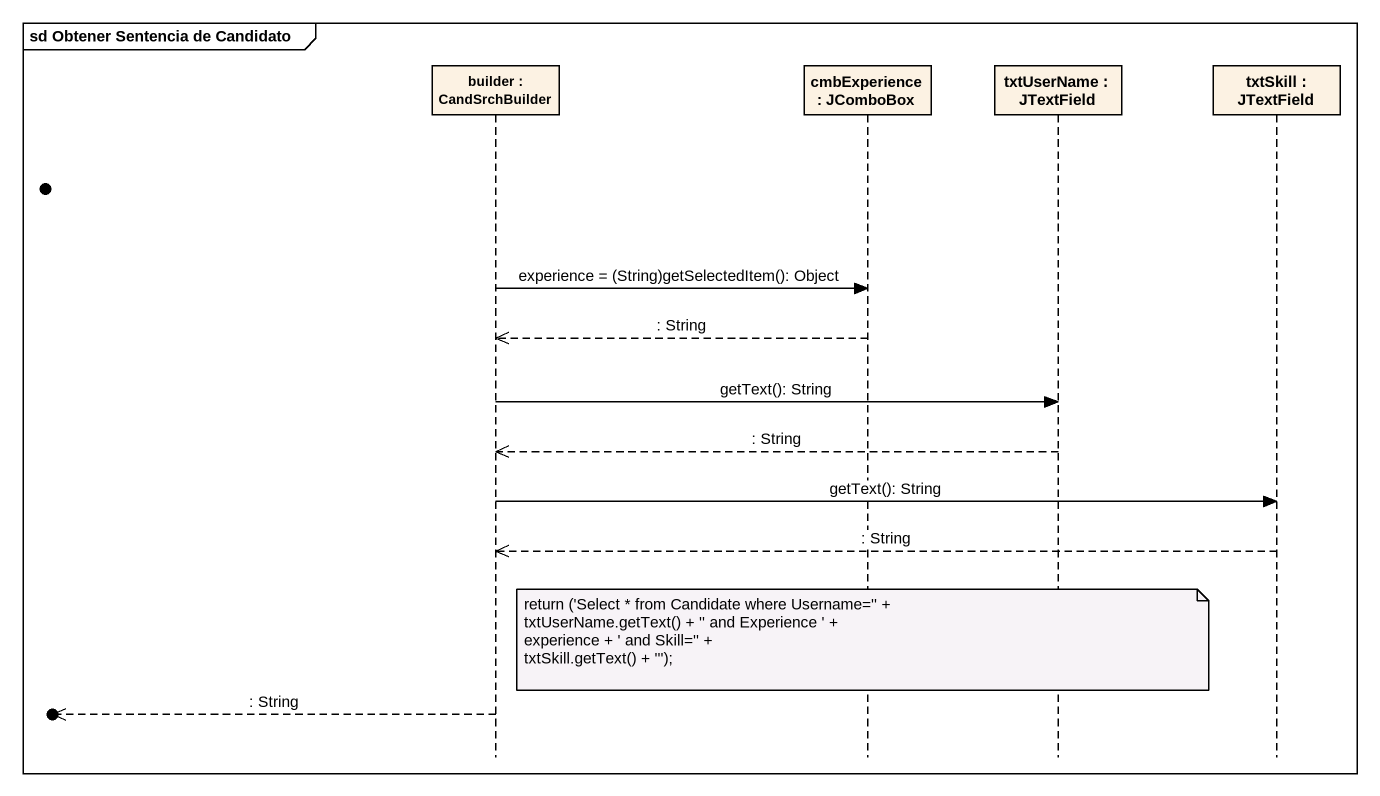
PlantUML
@startuml
mainframe sd Obtener Sentencia de Candidato
hide footbox
participant "builder : CandSrchBuilder" as builder
participant "cmbExperience : JComboBox" as cmbExperience
participant "txtUserName : JTextField" as txtUserName
participant "txtSkill : JTextField" as txtSkill

builder -> cmbExperience : experience = (String)getSelectedItem(): Object
cmbExperience -->> builder : : String
builder -> txtUserName : getText(): String
txtUserName -->> builder : : String
builder -> txtSkill : getText(): String
txtSkill -->> builder : : String
note over cmbExperience
  return ('Select * from Candidate where Username='' +
  txtUserName.getText() + '' and Experience ' +
  experience + ' and Skill='' +
  txtSkill.getText() + ''');
end note
[o<<-- builder : : String
@enduml
